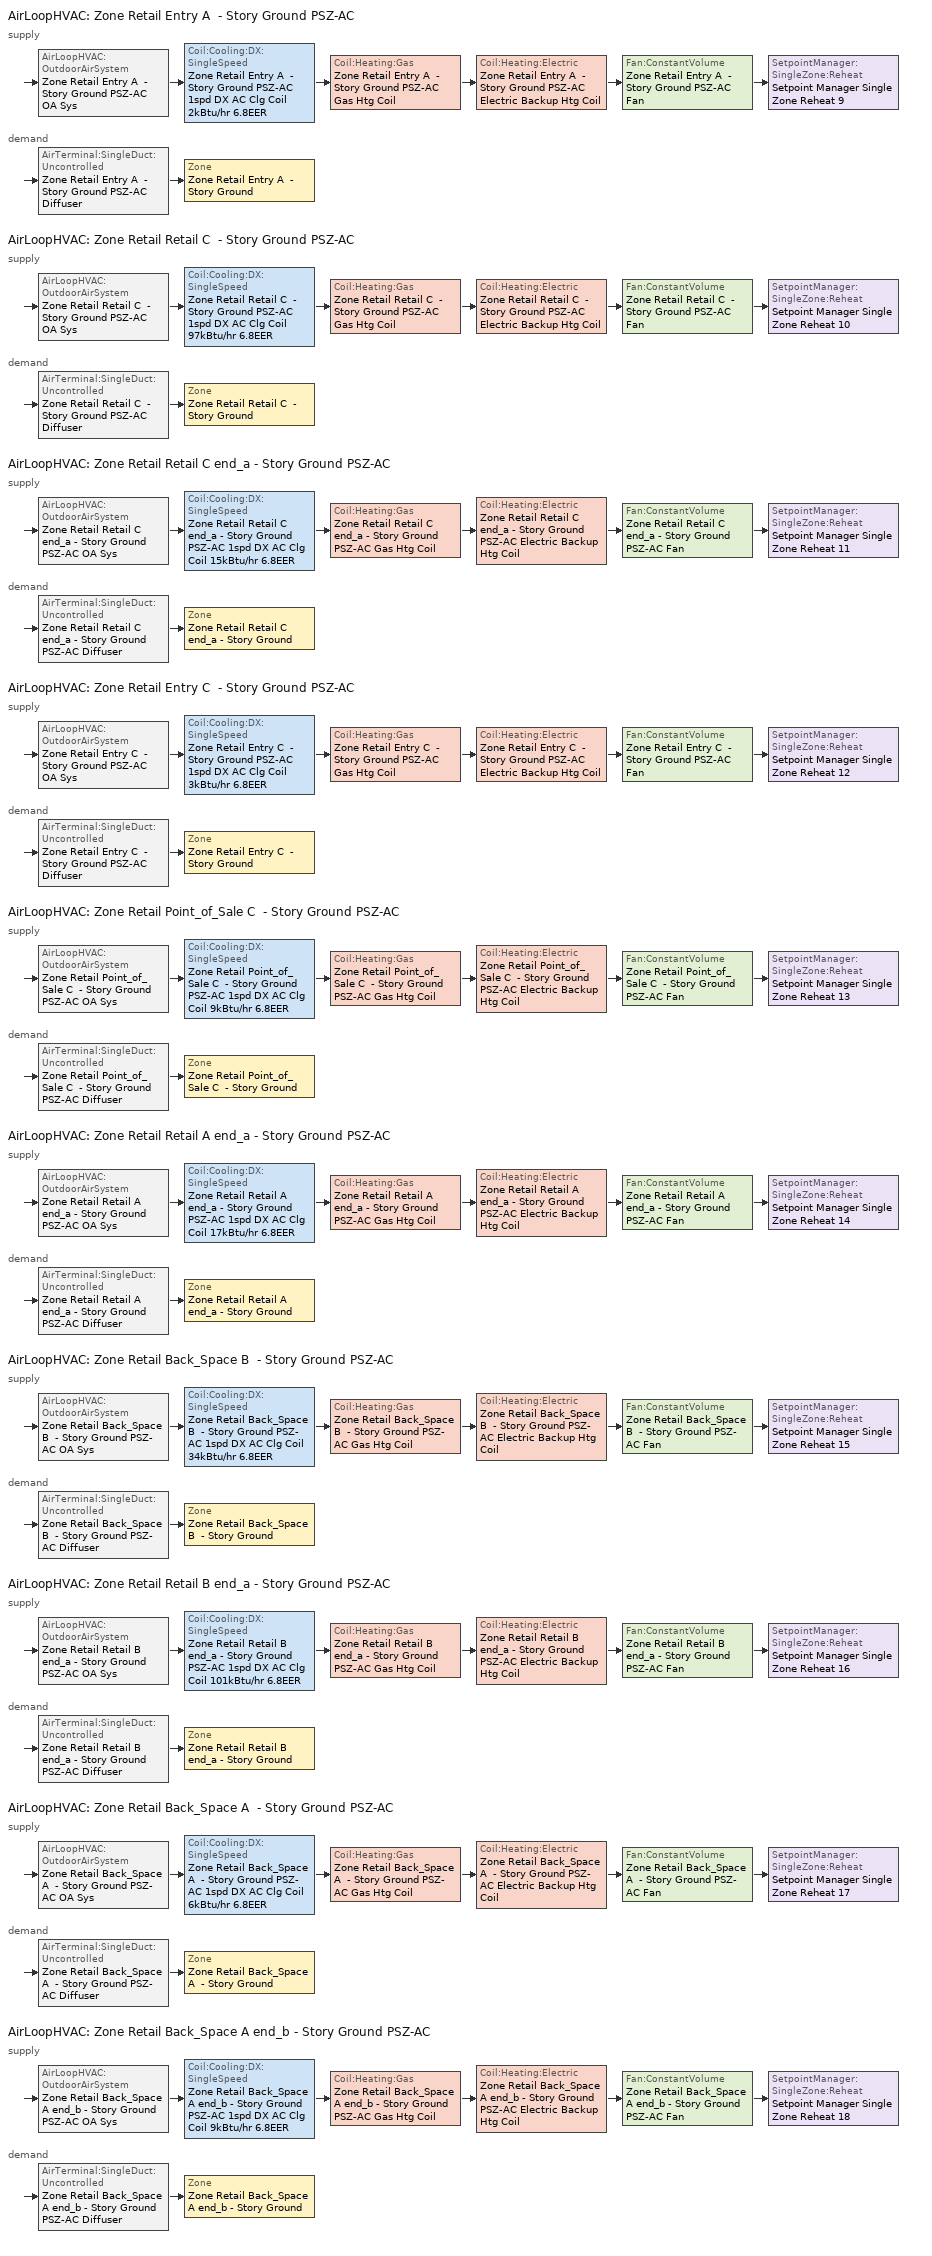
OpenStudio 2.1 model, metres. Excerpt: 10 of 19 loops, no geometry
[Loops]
AirLoopHVAC 'Zone Retail Entry A  - Story Ground PSZ-AC'
 supply: AirLoopHVAC:OutdoorAirSystem 'Zone Retail Entry A  - Story Ground PSZ-AC OA Sys' > Coil:Cooling:DX:SingleSpeed 'Zone Retail Entry A  - Story Ground PSZ-AC 1spd DX AC Clg Coil 2kBtu/hr 6.8EER' > Coil:Heating:Gas 'Zone Retail Entry A  - Story Ground PSZ-AC Gas Htg Coil' > Coil:Heating:Electric 'Zone Retail Entry A  - Story Ground PSZ-AC Electric Backup Htg Coil' > Fan:ConstantVolume 'Zone Retail Entry A  - Story Ground PSZ-AC Fan' > SetpointManager:SingleZone:Reheat 'Setpoint Manager Single Zone Reheat 9'
 demand: AirTerminal:SingleDuct:Uncontrolled 'Zone Retail Entry A  - Story Ground PSZ-AC Diffuser' > Zone 'Zone Retail Entry A  - Story Ground'
AirLoopHVAC 'Zone Retail Retail C  - Story Ground PSZ-AC'
 supply: AirLoopHVAC:OutdoorAirSystem 'Zone Retail Retail C  - Story Ground PSZ-AC OA Sys' > Coil:Cooling:DX:SingleSpeed 'Zone Retail Retail C  - Story Ground PSZ-AC 1spd DX AC Clg Coil 97kBtu/hr 6.8EER' > Coil:Heating:Gas 'Zone Retail Retail C  - Story Ground PSZ-AC Gas Htg Coil' > Coil:Heating:Electric 'Zone Retail Retail C  - Story Ground PSZ-AC Electric Backup Htg Coil' > Fan:ConstantVolume 'Zone Retail Retail C  - Story Ground PSZ-AC Fan' > SetpointManager:SingleZone:Reheat 'Setpoint Manager Single Zone Reheat 10'
 demand: AirTerminal:SingleDuct:Uncontrolled 'Zone Retail Retail C  - Story Ground PSZ-AC Diffuser' > Zone 'Zone Retail Retail C  - Story Ground'
AirLoopHVAC 'Zone Retail Retail C end_a - Story Ground PSZ-AC'
 supply: AirLoopHVAC:OutdoorAirSystem 'Zone Retail Retail C end_a - Story Ground PSZ-AC OA Sys' > Coil:Cooling:DX:SingleSpeed 'Zone Retail Retail C end_a - Story Ground PSZ-AC 1spd DX AC Clg Coil 15kBtu/hr 6.8EER' > Coil:Heating:Gas 'Zone Retail Retail C end_a - Story Ground PSZ-AC Gas Htg Coil' > Coil:Heating:Electric 'Zone Retail Retail C end_a - Story Ground PSZ-AC Electric Backup Htg Coil' > Fan:ConstantVolume 'Zone Retail Retail C end_a - Story Ground PSZ-AC Fan' > SetpointManager:SingleZone:Reheat 'Setpoint Manager Single Zone Reheat 11'
 demand: AirTerminal:SingleDuct:Uncontrolled 'Zone Retail Retail C end_a - Story Ground PSZ-AC Diffuser' > Zone 'Zone Retail Retail C end_a - Story Ground'
AirLoopHVAC 'Zone Retail Entry C  - Story Ground PSZ-AC'
 supply: AirLoopHVAC:OutdoorAirSystem 'Zone Retail Entry C  - Story Ground PSZ-AC OA Sys' > Coil:Cooling:DX:SingleSpeed 'Zone Retail Entry C  - Story Ground PSZ-AC 1spd DX AC Clg Coil 3kBtu/hr 6.8EER' > Coil:Heating:Gas 'Zone Retail Entry C  - Story Ground PSZ-AC Gas Htg Coil' > Coil:Heating:Electric 'Zone Retail Entry C  - Story Ground PSZ-AC Electric Backup Htg Coil' > Fan:ConstantVolume 'Zone Retail Entry C  - Story Ground PSZ-AC Fan' > SetpointManager:SingleZone:Reheat 'Setpoint Manager Single Zone Reheat 12'
 demand: AirTerminal:SingleDuct:Uncontrolled 'Zone Retail Entry C  - Story Ground PSZ-AC Diffuser' > Zone 'Zone Retail Entry C  - Story Ground'
AirLoopHVAC 'Zone Retail Point_of_Sale C  - Story Ground PSZ-AC'
 supply: AirLoopHVAC:OutdoorAirSystem 'Zone Retail Point_of_Sale C  - Story Ground PSZ-AC OA Sys' > Coil:Cooling:DX:SingleSpeed 'Zone Retail Point_of_Sale C  - Story Ground PSZ-AC 1spd DX AC Clg Coil 9kBtu/hr 6.8EER' > Coil:Heating:Gas 'Zone Retail Point_of_Sale C  - Story Ground PSZ-AC Gas Htg Coil' > Coil:Heating:Electric 'Zone Retail Point_of_Sale C  - Story Ground PSZ-AC Electric Backup Htg Coil' > Fan:ConstantVolume 'Zone Retail Point_of_Sale C  - Story Ground PSZ-AC Fan' > SetpointManager:SingleZone:Reheat 'Setpoint Manager Single Zone Reheat 13'
 demand: AirTerminal:SingleDuct:Uncontrolled 'Zone Retail Point_of_Sale C  - Story Ground PSZ-AC Diffuser' > Zone 'Zone Retail Point_of_Sale C  - Story Ground'
AirLoopHVAC 'Zone Retail Retail A end_a - Story Ground PSZ-AC'
 supply: AirLoopHVAC:OutdoorAirSystem 'Zone Retail Retail A end_a - Story Ground PSZ-AC OA Sys' > Coil:Cooling:DX:SingleSpeed 'Zone Retail Retail A end_a - Story Ground PSZ-AC 1spd DX AC Clg Coil 17kBtu/hr 6.8EER' > Coil:Heating:Gas 'Zone Retail Retail A end_a - Story Ground PSZ-AC Gas Htg Coil' > Coil:Heating:Electric 'Zone Retail Retail A end_a - Story Ground PSZ-AC Electric Backup Htg Coil' > Fan:ConstantVolume 'Zone Retail Retail A end_a - Story Ground PSZ-AC Fan' > SetpointManager:SingleZone:Reheat 'Setpoint Manager Single Zone Reheat 14'
 demand: AirTerminal:SingleDuct:Uncontrolled 'Zone Retail Retail A end_a - Story Ground PSZ-AC Diffuser' > Zone 'Zone Retail Retail A end_a - Story Ground'
AirLoopHVAC 'Zone Retail Back_Space B  - Story Ground PSZ-AC'
 supply: AirLoopHVAC:OutdoorAirSystem 'Zone Retail Back_Space B  - Story Ground PSZ-AC OA Sys' > Coil:Cooling:DX:SingleSpeed 'Zone Retail Back_Space B  - Story Ground PSZ-AC 1spd DX AC Clg Coil 34kBtu/hr 6.8EER' > Coil:Heating:Gas 'Zone Retail Back_Space B  - Story Ground PSZ-AC Gas Htg Coil' > Coil:Heating:Electric 'Zone Retail Back_Space B  - Story Ground PSZ-AC Electric Backup Htg Coil' > Fan:ConstantVolume 'Zone Retail Back_Space B  - Story Ground PSZ-AC Fan' > SetpointManager:SingleZone:Reheat 'Setpoint Manager Single Zone Reheat 15'
 demand: AirTerminal:SingleDuct:Uncontrolled 'Zone Retail Back_Space B  - Story Ground PSZ-AC Diffuser' > Zone 'Zone Retail Back_Space B  - Story Ground'
AirLoopHVAC 'Zone Retail Retail B end_a - Story Ground PSZ-AC'
 supply: AirLoopHVAC:OutdoorAirSystem 'Zone Retail Retail B end_a - Story Ground PSZ-AC OA Sys' > Coil:Cooling:DX:SingleSpeed 'Zone Retail Retail B end_a - Story Ground PSZ-AC 1spd DX AC Clg Coil 101kBtu/hr 6.8EER' > Coil:Heating:Gas 'Zone Retail Retail B end_a - Story Ground PSZ-AC Gas Htg Coil' > Coil:Heating:Electric 'Zone Retail Retail B end_a - Story Ground PSZ-AC Electric Backup Htg Coil' > Fan:ConstantVolume 'Zone Retail Retail B end_a - Story Ground PSZ-AC Fan' > SetpointManager:SingleZone:Reheat 'Setpoint Manager Single Zone Reheat 16'
 demand: AirTerminal:SingleDuct:Uncontrolled 'Zone Retail Retail B end_a - Story Ground PSZ-AC Diffuser' > Zone 'Zone Retail Retail B end_a - Story Ground'
AirLoopHVAC 'Zone Retail Back_Space A  - Story Ground PSZ-AC'
 supply: AirLoopHVAC:OutdoorAirSystem 'Zone Retail Back_Space A  - Story Ground PSZ-AC OA Sys' > Coil:Cooling:DX:SingleSpeed 'Zone Retail Back_Space A  - Story Ground PSZ-AC 1spd DX AC Clg Coil 6kBtu/hr 6.8EER' > Coil:Heating:Gas 'Zone Retail Back_Space A  - Story Ground PSZ-AC Gas Htg Coil' > Coil:Heating:Electric 'Zone Retail Back_Space A  - Story Ground PSZ-AC Electric Backup Htg Coil' > Fan:ConstantVolume 'Zone Retail Back_Space A  - Story Ground PSZ-AC Fan' > SetpointManager:SingleZone:Reheat 'Setpoint Manager Single Zone Reheat 17'
 demand: AirTerminal:SingleDuct:Uncontrolled 'Zone Retail Back_Space A  - Story Ground PSZ-AC Diffuser' > Zone 'Zone Retail Back_Space A  - Story Ground'
AirLoopHVAC 'Zone Retail Back_Space A end_b - Story Ground PSZ-AC'
 supply: AirLoopHVAC:OutdoorAirSystem 'Zone Retail Back_Space A end_b - Story Ground PSZ-AC OA Sys' > Coil:Cooling:DX:SingleSpeed 'Zone Retail Back_Space A end_b - Story Ground PSZ-AC 1spd DX AC Clg Coil 9kBtu/hr 6.8EER' > Coil:Heating:Gas 'Zone Retail Back_Space A end_b - Story Ground PSZ-AC Gas Htg Coil' > Coil:Heating:Electric 'Zone Retail Back_Space A end_b - Story Ground PSZ-AC Electric Backup Htg Coil' > Fan:ConstantVolume 'Zone Retail Back_Space A end_b - Story Ground PSZ-AC Fan' > SetpointManager:SingleZone:Reheat 'Setpoint Manager Single Zone Reheat 18'
 demand: AirTerminal:SingleDuct:Uncontrolled 'Zone Retail Back_Space A end_b - Story Ground PSZ-AC Diffuser' > Zone 'Zone Retail Back_Space A end_b - Story Ground'
[Sizing:Zone] Zone Cooling Design Supply Air Temperature Input Method=SupplyAirTemperature; Zone Cooling Design Supply Air Temperature {C}=12.8; Zone Cooling Design Supply Air Temperature Difference {deltaC}=11.11; Zone Heating Design Supply Air Temperature Input Method=SupplyAirTemperature; Zone Heating Design Supply Air Temperature {C}=40; Zone Heating Design Supply Air Temperature Difference {deltaC}=11.11; Zone Cooling Design Supply Air Humidity Ratio {kg-H2O/kg-air}=0.0085; Zone Heating Design Supply Air Humidity Ratio {kg-H2O/kg-air}=0.008; Cooling Design Air Flow Method=DesignDay; Heating Design Air Flow Method=DesignDay; Account for Dedicated Outdoor Air System=No; Dedicated Outdoor Air System Control Strategy=NeutralSupplyAir; Dedicated Outdoor Air Low Setpoint Temperature for Design {C}=autosize; Dedicated Outdoor Air High Setpoint Temperature for Design {C}=autosize
Zone Retail Retail A end_a - Story Ground; Zone Retail Retail B end_a - Story Ground; Zone Retail Retail C end_a - Story Ground; Zone Retail Retail C  - Story Ground; Zone Retail Entry A  - Story Ground; Zone Retail Entry C  - Story Ground; Zone Retail Point_of_Sale C  - Story Ground; Zone Retail Back_Space A  - Story Ground; Zone Retail Back_Space B  - Story Ground; Zone Retail Back_Space A end_b - Story Ground
[Zone equipment]
Zone Retail Retail A end_a - Story Ground: Zone Retail Retail A end_a - Story Ground PSZ-AC Diffuser
Zone Retail Retail B end_a - Story Ground: Zone Retail Retail B end_a - Story Ground PSZ-AC Diffuser
Zone Retail Retail C end_a - Story Ground: Zone Retail Retail C end_a - Story Ground PSZ-AC Diffuser
Zone Retail Retail C  - Story Ground: Zone Retail Retail C  - Story Ground PSZ-AC Diffuser
Zone Retail Entry A  - Story Ground: Zone Retail Entry A  - Story Ground PSZ-AC Diffuser
Zone Retail Entry C  - Story Ground: Zone Retail Entry C  - Story Ground PSZ-AC Diffuser
Zone Retail Point_of_Sale C  - Story Ground: Zone Retail Point_of_Sale C  - Story Ground PSZ-AC Diffuser
Zone Retail Back_Space A  - Story Ground: Zone Retail Back_Space A  - Story Ground PSZ-AC Diffuser
Zone Retail Back_Space B  - Story Ground: Zone Retail Back_Space B  - Story Ground PSZ-AC Diffuser
Zone Retail Back_Space A end_b - Story Ground: Zone Retail Back_Space A end_b - Story Ground PSZ-AC Diffuser
[AirLoopHVAC] Design Supply Air Flow Rate {m3/s}=AutoSize
Name | Availability Schedule | Availability Manager
Zone Retail Entry A  - Story Ground PSZ-AC | Always On Discrete | Availability Manager Night Cycle 9
Zone Retail Retail C  - Story Ground PSZ-AC | Zone Retail Retail C  - Story Ground PSZ-AC Occ Sch | Availability Manager Night Cycle 10
Zone Retail Retail C end_a - Story Ground PSZ-AC | Always On Discrete | Availability Manager Night Cycle 11
Zone Retail Entry C  - Story Ground PSZ-AC | Always On Discrete | Availability Manager Night Cycle 12
Zone Retail Point_of_Sale C  - Story Ground PSZ-AC | Always On Discrete | Availability Manager Night Cycle 13
Zone Retail Retail A end_a - Story Ground PSZ-AC | Always On Discrete | Availability Manager Night Cycle 14
Zone Retail Back_Space B  - Story Ground PSZ-AC | Zone Retail Back_Space B  - Story Ground PSZ-AC Occ Sch | Availability Manager Night Cycle 15
Zone Retail Retail B end_a - Story Ground PSZ-AC | Zone Retail Retail B end_a - Story Ground PSZ-AC Occ Sch | Availability Manager Night Cycle 16
Zone Retail Back_Space A  - Story Ground PSZ-AC | Always On Discrete | Availability Manager Night Cycle 17
Zone Retail Back_Space A end_b - Story Ground PSZ-AC | Always On Discrete | Availability Manager Night Cycle 18
[Sizing:System] Type of Load to Size On=Sensible; Design Outdoor Air Flow Rate {m3/s}=Autosize; Minimum System Air Flow Ratio=1; Preheat Design Temperature {C}=7; Preheat Design Humidity Ratio {kg-H2O/kg-Air}=0.008; Precool Design Temperature {C}=12.8; Precool Design Humidity Ratio {kg-H2O/kg-Air}=0.008; Central Cooling Design Supply Air Temperature {C}=12.8; Central Heating Design Supply Air Temperature {C}=40; Sizing Option=Coincident; 100% Outdoor Air in Cooling=No; 100% Outdoor Air in Heating=No; Central Cooling Design Supply Air Humidity Ratio {kg-H2O/kg-Air}=0.0085; Central Heating Design Supply Air Humidity Ratio {kg-H2O/kg-Air}=0.008; Cooling Design Air Flow Method=DesignDay; Cooling Design Air Flow Rate {m3/s}=0; Heating Design Air Flow Method=DesignDay; Heating Design Air Flow Rate {m3/s}=0; System Outdoor Air Method=ZoneSum; Zone Maximum Outdoor Air Fraction=1; Cooling Supply Air Flow Rate Per Floor Area {m3/s-m2}=0.00996765; Cooling Fraction of Autosized Cooling Supply Air Flow Rate=1; Cooling Supply Air Flow Rate Per Unit Cooling Capacity {m3/s-W}=3.94755e-05; Heating Supply Air Flow Rate Per Floor Area {m3/s-m2}=0.00996765; Heating Fraction of Autosized Heating Supply Air Flow Rate=1; Heating Fraction of Autosized Cooling Supply Air Flow Rate=1; Heating Supply Air Flow Rate Per Unit Heating Capacity {m3/s-W}=3.15882e-05; Cooling Design Capacity Method=CoolingDesignCapacity; Cooling Design Capacity {W}=autosize; Cooling Design Capacity Per Floor Area {W/m2}=234.7; Fraction of Autosized Cooling Design Capacity=1; Heating Design Capacity Method=HeatingDesignCapacity; Heating Design Capacity {W}=autosize; Heating Design Capacity Per Floor Area {W/m2}=157; Fraction of Autosized Heating Design Capacity=1; Central Cooling Capacity Control Method=OnOff
Zone Retail Entry A  - Story Ground PSZ-AC; Zone Retail Retail C  - Story Ground PSZ-AC; Zone Retail Retail C end_a - Story Ground PSZ-AC; Zone Retail Entry C  - Story Ground PSZ-AC; Zone Retail Point_of_Sale C  - Story Ground PSZ-AC; Zone Retail Retail A end_a - Story Ground PSZ-AC; Zone Retail Back_Space B  - Story Ground PSZ-AC; Zone Retail Retail B end_a - Story Ground PSZ-AC; Zone Retail Back_Space A  - Story Ground PSZ-AC; Zone Retail Back_Space A end_b - Story Ground PSZ-AC
[SetpointManager:SingleZone:Reheat] Minimum Supply Air Temperature {C}=10; Maximum Supply Air Temperature {C}=50
Name | Control Zone
Setpoint Manager Single Zone Reheat 9 | Zone Retail Entry A  - Story Ground
Setpoint Manager Single Zone Reheat 10 | Zone Retail Retail C  - Story Ground
Setpoint Manager Single Zone Reheat 11 | Zone Retail Retail C end_a - Story Ground
Setpoint Manager Single Zone Reheat 12 | Zone Retail Entry C  - Story Ground
Setpoint Manager Single Zone Reheat 13 | Zone Retail Point_of_Sale C  - Story Ground
Setpoint Manager Single Zone Reheat 14 | Zone Retail Retail A end_a - Story Ground
Setpoint Manager Single Zone Reheat 15 | Zone Retail Back_Space B  - Story Ground
Setpoint Manager Single Zone Reheat 16 | Zone Retail Retail B end_a - Story Ground
Setpoint Manager Single Zone Reheat 17 | Zone Retail Back_Space A  - Story Ground
Setpoint Manager Single Zone Reheat 18 | Zone Retail Back_Space A end_b - Story Ground
[Fan:ConstantVolume] Availability Schedule=Always On Discrete; Fan Efficiency=0.53625; Pressure Rise {Pa}=622.722; Maximum Flow Rate {m3/s}=AutoSize; Motor Efficiency=0.825
Zone Retail Entry A  - Story Ground PSZ-AC Fan; Zone Retail Retail C  - Story Ground PSZ-AC Fan; Zone Retail Retail C end_a - Story Ground PSZ-AC Fan; Zone Retail Entry C  - Story Ground PSZ-AC Fan; Zone Retail Point_of_Sale C  - Story Ground PSZ-AC Fan; Zone Retail Retail A end_a - Story Ground PSZ-AC Fan; Zone Retail Back_Space B  - Story Ground PSZ-AC Fan; Zone Retail Retail B end_a - Story Ground PSZ-AC Fan; Zone Retail Back_Space A  - Story Ground PSZ-AC Fan; Zone Retail Back_Space A end_b - Story Ground PSZ-AC Fan
[Coil:Heating:Gas] Availability Schedule=Always On Discrete; Gas Burner Efficiency=0.8; Nominal Capacity {W}=AutoSize; Parasitic Electric Load {W}=0; Parasitic Gas Load {W}=0
Zone Retail Entry A  - Story Ground PSZ-AC Gas Htg Coil; Zone Retail Retail C  - Story Ground PSZ-AC Gas Htg Coil; Zone Retail Retail C end_a - Story Ground PSZ-AC Gas Htg Coil; Zone Retail Entry C  - Story Ground PSZ-AC Gas Htg Coil; Zone Retail Point_of_Sale C  - Story Ground PSZ-AC Gas Htg Coil; Zone Retail Retail A end_a - Story Ground PSZ-AC Gas Htg Coil; Zone Retail Back_Space B  - Story Ground PSZ-AC Gas Htg Coil; Zone Retail Retail B end_a - Story Ground PSZ-AC Gas Htg Coil; Zone Retail Back_Space A  - Story Ground PSZ-AC Gas Htg Coil; Zone Retail Back_Space A end_b - Story Ground PSZ-AC Gas Htg Coil
[Coil:Heating:Electric] Availability Schedule=Always On Discrete
Zone Retail Entry A  - Story Ground PSZ-AC Electric Backup Htg Coil; Zone Retail Retail C  - Story Ground PSZ-AC Electric Backup Htg Coil; Zone Retail Retail C end_a - Story Ground PSZ-AC Electric Backup Htg Coil; Zone Retail Entry C  - Story Ground PSZ-AC Electric Backup Htg Coil; Zone Retail Point_of_Sale C  - Story Ground PSZ-AC Electric Backup Htg Coil; Zone Retail Retail A end_a - Story Ground PSZ-AC Electric Backup Htg Coil; Zone Retail Back_Space B  - Story Ground PSZ-AC Electric Backup Htg Coil; Zone Retail Retail B end_a - Story Ground PSZ-AC Electric Backup Htg Coil; Zone Retail Back_Space A  - Story Ground PSZ-AC Electric Backup Htg Coil; Zone Retail Back_Space A end_b - Story Ground PSZ-AC Electric Backup Htg Coil
[Coil:Cooling:DX:SingleSpeed] Availability Schedule=Always On Discrete; Rated Total Cooling Capacity {W}=autosize; Rated Sensible Heat Ratio=autosize; Rated Air Flow Rate {m3/s}=autosize; Rated Evaporator Fan Power Per Volume Flow Rate {W/(m3/s)}=773.3; Condenser Type=AirCooled; Evaporative Condenser Effectiveness=0; Evaporative Condenser Air Flow Rate {m3/s}=Autosize; Evaporative Condenser Pump Rated Power Consumption {W}=Autosize; Crankcase Heater Capacity {W}=0; Maximum Outdoor Dry-Bulb Temperature for Crankcase Heater Operation {C}=0; Basin Heater Capacity {W/K}=0; Basin Heater Setpoint Temperature {C}=10
Name | Rated COP {W/W} | Total Cooling Capacity Function of Temperature Curve | Total Cooling Capacity Function of Flow Fraction Curve | Energy Input Ratio Function of Temperature Curve | Energy Input Ratio Function of Flow Fraction Curve | Part Load Fraction Correlation Curve
Zone Retail Entry A  - Story Ground PSZ-AC 1spd DX AC Clg Coil 2kBtu/hr 6.8EER | 2.29972 | Curve_Biquadratic_CBES_15 | Curve_Quadratic_CBES_22 | Curve_Biquadratic_CBES_16 | Curve_Quadratic_CBES_23 | Curve_Quadratic_CBES_24
Zone Retail Retail C  - Story Ground PSZ-AC 1spd DX AC Clg Coil 97kBtu/hr 6.8EER | 2.35009 | Curve_Biquadratic_CBES_35 | Curve_Quadratic_CBES_52 | Curve_Biquadratic_CBES_36 | Curve_Quadratic_CBES_53 | Curve_Quadratic_CBES_54
Zone Retail Retail C end_a - Story Ground PSZ-AC 1spd DX AC Clg Coil 15kBtu/hr 6.8EER | 2.30658 | Curve_Biquadratic_CBES_37 | Curve_Quadratic_CBES_55 | Curve_Biquadratic_CBES_38 | Curve_Quadratic_CBES_56 | Curve_Quadratic_CBES_57
Zone Retail Entry C  - Story Ground PSZ-AC 1spd DX AC Clg Coil 3kBtu/hr 6.8EER | 2.29974 | Curve_Biquadratic_CBES_19 | Curve_Quadratic_CBES_28 | Curve_Biquadratic_CBES_20 | Curve_Quadratic_CBES_29 | Curve_Quadratic_CBES_30
Zone Retail Point_of_Sale C  - Story Ground PSZ-AC 1spd DX AC Clg Coil 9kBtu/hr 6.8EER | 2.30341 | Curve_Biquadratic_CBES_25 | Curve_Quadratic_CBES_37 | Curve_Biquadratic_CBES_26 | Curve_Quadratic_CBES_38 | Curve_Quadratic_CBES_39
Zone Retail Retail A end_a - Story Ground PSZ-AC 1spd DX AC Clg Coil 17kBtu/hr 6.8EER | 2.30746 | Curve_Biquadratic_CBES_29 | Curve_Quadratic_CBES_43 | Curve_Biquadratic_CBES_30 | Curve_Quadratic_CBES_44 | Curve_Quadratic_CBES_45
Zone Retail Back_Space B  - Story Ground PSZ-AC 1spd DX AC Clg Coil 34kBtu/hr 6.8EER | 2.31627 | Curve_Biquadratic_CBES_7 | Curve_Quadratic_CBES_10 | Curve_Biquadratic_CBES_8 | Curve_Quadratic_CBES_11 | Curve_Quadratic_CBES_12
Zone Retail Retail B end_a - Story Ground PSZ-AC 1spd DX AC Clg Coil 101kBtu/hr 6.8EER | 2.35204 | Curve_Biquadratic_CBES_33 | Curve_Quadratic_CBES_49 | Curve_Biquadratic_CBES_34 | Curve_Quadratic_CBES_50 | Curve_Quadratic_CBES_51
Zone Retail Back_Space A  - Story Ground PSZ-AC 1spd DX AC Clg Coil 6kBtu/hr 6.8EER | 2.3017 | Curve_Biquadratic_CBES_03 | Curve_Quadratic_CBES_04 | Curve_Biquadratic_CBES_04 | Curve_Quadratic_CBES_05 | Curve_Quadratic_CBES_06
Zone Retail Back_Space A end_b - Story Ground PSZ-AC 1spd DX AC Clg Coil 9kBtu/hr 6.8EER | 2.30325 | Curve_Biquadratic_CBES_5 | Curve_Quadratic_CBES_7 | Curve_Biquadratic_CBES_6 | Curve_Quadratic_CBES_8 | Curve_Quadratic_CBES_9
[Controller:OutdoorAir] Minimum Outdoor Air Flow Rate {m3/s}=0; Maximum Outdoor Air Flow Rate {m3/s}=Autosize; Economizer Control Type=NoEconomizer; Economizer Control Action Type=ModulateFlow; Economizer Maximum Limit Dry-Bulb Temperature {C}=28; Economizer Maximum Limit Enthalpy {J/kg}=64000; Economizer Minimum Limit Dry-Bulb Temperature {C}=-100; Minimum Limit Type=FixedMinimum; Minimum Outdoor Air Schedule=Always On Discrete; High Humidity Control=No; Heat Recovery Bypass Control Type=BypassWhenOAFlowGreaterThanMinimum
Name | Lockout Type | Controller Mechanical Ventilation
Zone Retail Entry A  - Story Ground PSZ-AC OA Sys Controller | LockoutWithCompressor | Controller Mechanical Ventilation 9
Zone Retail Retail C  - Story Ground PSZ-AC OA Sys Controller | NoLockout | Controller Mechanical Ventilation 10
Zone Retail Retail C end_a - Story Ground PSZ-AC OA Sys Controller | LockoutWithCompressor | Controller Mechanical Ventilation 11
Zone Retail Entry C  - Story Ground PSZ-AC OA Sys Controller | LockoutWithCompressor | Controller Mechanical Ventilation 12
Zone Retail Point_of_Sale C  - Story Ground PSZ-AC OA Sys Controller | LockoutWithCompressor | Controller Mechanical Ventilation 13
Zone Retail Retail A end_a - Story Ground PSZ-AC OA Sys Controller | LockoutWithCompressor | Controller Mechanical Ventilation 14
Zone Retail Back_Space B  - Story Ground PSZ-AC OA Sys Controller | LockoutWithCompressor | Controller Mechanical Ventilation 15
Zone Retail Retail B end_a - Story Ground PSZ-AC OA Sys Controller | NoLockout | Controller Mechanical Ventilation 16
Zone Retail Back_Space A  - Story Ground PSZ-AC OA Sys Controller | LockoutWithCompressor | Controller Mechanical Ventilation 17
Zone Retail Back_Space A end_b - Story Ground PSZ-AC OA Sys Controller | LockoutWithCompressor | Controller Mechanical Ventilation 18
[Controller:MechanicalVentilation] Availability Schedule=Always On Discrete; System Outdoor Air Method=ZoneSum
Controller Mechanical Ventilation 9; Controller Mechanical Ventilation 10; Controller Mechanical Ventilation 11; Controller Mechanical Ventilation 12; Controller Mechanical Ventilation 13; Controller Mechanical Ventilation 14; Controller Mechanical Ventilation 15; Controller Mechanical Ventilation 16; Controller Mechanical Ventilation 17; Controller Mechanical Ventilation 18
[AirLoopHVAC:OutdoorAirSystem]
Name | Controller
Zone Retail Entry A  - Story Ground PSZ-AC OA Sys | Zone Retail Entry A  - Story Ground PSZ-AC OA Sys Controller
Zone Retail Retail C  - Story Ground PSZ-AC OA Sys | Zone Retail Retail C  - Story Ground PSZ-AC OA Sys Controller
Zone Retail Retail C end_a - Story Ground PSZ-AC OA Sys | Zone Retail Retail C end_a - Story Ground PSZ-AC OA Sys Controller
Zone Retail Entry C  - Story Ground PSZ-AC OA Sys | Zone Retail Entry C  - Story Ground PSZ-AC OA Sys Controller
Zone Retail Point_of_Sale C  - Story Ground PSZ-AC OA Sys | Zone Retail Point_of_Sale C  - Story Ground PSZ-AC OA Sys Controller
Zone Retail Retail A end_a - Story Ground PSZ-AC OA Sys | Zone Retail Retail A end_a - Story Ground PSZ-AC OA Sys Controller
Zone Retail Back_Space B  - Story Ground PSZ-AC OA Sys | Zone Retail Back_Space B  - Story Ground PSZ-AC OA Sys Controller
Zone Retail Retail B end_a - Story Ground PSZ-AC OA Sys | Zone Retail Retail B end_a - Story Ground PSZ-AC OA Sys Controller
Zone Retail Back_Space A  - Story Ground PSZ-AC OA Sys | Zone Retail Back_Space A  - Story Ground PSZ-AC OA Sys Controller
Zone Retail Back_Space A end_b - Story Ground PSZ-AC OA Sys | Zone Retail Back_Space A end_b - Story Ground PSZ-AC OA Sys Controller
[AvailabilityManager:NightCycle] Control Type=CycleOnAny; Thermostat Tolerance {deltaC}=1; Cycling Run Time {s}=3600
Availability Manager Night Cycle 9; Availability Manager Night Cycle 10; Availability Manager Night Cycle 11; Availability Manager Night Cycle 12; Availability Manager Night Cycle 13; Availability Manager Night Cycle 14; Availability Manager Night Cycle 15; Availability Manager Night Cycle 16; Availability Manager Night Cycle 17; Availability Manager Night Cycle 18
[AirTerminal:SingleDuct:Uncontrolled] Availability Schedule=Always On Discrete; Maximum Air Flow Rate {m3/s}=AutoSize
Zone Retail Entry A  - Story Ground PSZ-AC Diffuser; Zone Retail Retail C  - Story Ground PSZ-AC Diffuser; Zone Retail Retail C end_a - Story Ground PSZ-AC Diffuser; Zone Retail Entry C  - Story Ground PSZ-AC Diffuser; Zone Retail Point_of_Sale C  - Story Ground PSZ-AC Diffuser; Zone Retail Retail A end_a - Story Ground PSZ-AC Diffuser; Zone Retail Back_Space B  - Story Ground PSZ-AC Diffuser; Zone Retail Retail B end_a - Story Ground PSZ-AC Diffuser; Zone Retail Back_Space A  - Story Ground PSZ-AC Diffuser; Zone Retail Back_Space A end_b - Story Ground PSZ-AC Diffuser
[Schedule:Ruleset]
Name | Default Day Schedule | Summer Design Day Schedule | Winter Design Day Schedule
Zone Retail Back_Space B  - Story Ground PSZ-AC Occ Sch | Zone Retail Back_Space B  - Story Ground PSZ-AC Occ Sch Default | Zone Retail Back_Space B  - Story Ground PSZ-AC Occ Sch Summer Design Day | Zone Retail Back_Space B  - Story Ground PSZ-AC Occ Sch Winter Design Day
Zone Retail Retail B end_a - Story Ground PSZ-AC Occ Sch | Zone Retail Retail B end_a - Story Ground PSZ-AC Occ Sch Default | Zone Retail Retail B end_a - Story Ground PSZ-AC Occ Sch Summer Design Day | Zone Retail Retail B end_a - Story Ground PSZ-AC Occ Sch Winter Design Day
Zone Retail Retail C  - Story Ground PSZ-AC Occ Sch | Zone Retail Retail C  - Story Ground PSZ-AC Occ Sch Default | Zone Retail Retail C  - Story Ground PSZ-AC Occ Sch Summer Design Day | Zone Retail Retail C  - Story Ground PSZ-AC Occ Sch Winter Design Day
[Schedule:Day]
Zone Retail Back_Space B  - Story Ground PSZ-AC Occ Sch Default; Zone Retail Back_Space B  - Story Ground PSZ-AC Occ Sch Winter Design Day; Zone Retail Back_Space B  - Story Ground PSZ-AC Occ Sch Summer Design Day; Zone Retail Retail B end_a - Story Ground PSZ-AC Occ Sch Default; Zone Retail Retail B end_a - Story Ground PSZ-AC Occ Sch Winter Design Day; Zone Retail Retail B end_a - Story Ground PSZ-AC Occ Sch Summer Design Day; Zone Retail Retail C  - Story Ground PSZ-AC Occ Sch Default; Zone Retail Retail C  - Story Ground PSZ-AC Occ Sch Winter Design Day; Zone Retail Retail C  - Story Ground PSZ-AC Occ Sch Summer Design Day: 24, 0, 1
Zone Retail Back_Space B  - Story Ground PSZ-AC Occ Sch Monday; Zone Retail Back_Space B  - Story Ground PSZ-AC Occ Sch Tuesday; Zone Retail Back_Space B  - Story Ground PSZ-AC Occ Sch Wednesday; Zone Retail Back_Space B  - Story Ground PSZ-AC Occ Sch Thursday; Zone Retail Back_Space B  - Story Ground PSZ-AC Occ Sch Friday; Zone Retail Back_Space B  - Story Ground PSZ-AC Occ Sch Saturday; Zone Retail Retail B end_a - Story Ground PSZ-AC Occ Sch Monday; Zone Retail Retail B end_a - Story Ground PSZ-AC Occ Sch Tuesday; Zone Retail Retail B end_a - Story Ground PSZ-AC Occ Sch Wednesday; Zone Retail Retail B end_a - Story Ground PSZ-AC Occ Sch Thursday; Zone Retail Retail B end_a - Story Ground PSZ-AC Occ Sch Friday; Zone Retail Retail B end_a - Story Ground PSZ-AC Occ Sch Saturday; Zone Retail Retail C  - Story Ground PSZ-AC Occ Sch Monday; Zone Retail Retail C  - Story Ground PSZ-AC Occ Sch Tuesday; Zone Retail Retail C  - Story Ground PSZ-AC Occ Sch Wednesday; Zone Retail Retail C  - Story Ground PSZ-AC Occ Sch Thursday; Zone Retail Retail C  - Story Ground PSZ-AC Occ Sch Friday; Zone Retail Retail C  - Story Ground PSZ-AC Occ Sch Saturday: 8, 0, 0, 21, 0, 1, 24, 0, 0
Zone Retail Back_Space B  - Story Ground PSZ-AC Occ Sch Sunday; Zone Retail Retail B end_a - Story Ground PSZ-AC Occ Sch Sunday; Zone Retail Retail C  - Story Ground PSZ-AC Occ Sch Sunday: 10, 0, 0, 18, 0, 1, 24, 0, 0
[Schedule:Rule] Date Specification Type=DateRange; Start Month=1; Start Day=1; End Month=12
Name | Schedule Ruleset | Rule Order | Day Schedule | Apply Monday | End Day | Apply Tuesday | Apply Wednesday | Apply Thursday | Apply Friday | Apply Saturday | Apply Sunday
Zone Retail Back_Space B  - Story Ground PSZ-AC Occ Sch Monday Rule | Zone Retail Back_Space B  - Story Ground PSZ-AC Occ Sch | 6 | Zone Retail Back_Space B  - Story Ground PSZ-AC Occ Sch Monday | Yes | 28
Zone Retail Back_Space B  - Story Ground PSZ-AC Occ Sch Tuesday Rule | Zone Retail Back_Space B  - Story Ground PSZ-AC Occ Sch | 5 | Zone Retail Back_Space B  - Story Ground PSZ-AC Occ Sch Tuesday |  | 29 | Yes
Zone Retail Back_Space B  - Story Ground PSZ-AC Occ Sch Wednesday Rule | Zone Retail Back_Space B  - Story Ground PSZ-AC Occ Sch | 4 | Zone Retail Back_Space B  - Story Ground PSZ-AC Occ Sch Wednesday |  | 30 |  | Yes
Zone Retail Back_Space B  - Story Ground PSZ-AC Occ Sch Thursday Rule | Zone Retail Back_Space B  - Story Ground PSZ-AC Occ Sch | 3 | Zone Retail Back_Space B  - Story Ground PSZ-AC Occ Sch Thursday |  | 31 |  |  | Yes
Zone Retail Back_Space B  - Story Ground PSZ-AC Occ Sch Friday Rule | Zone Retail Back_Space B  - Story Ground PSZ-AC Occ Sch | 2 | Zone Retail Back_Space B  - Story Ground PSZ-AC Occ Sch Friday |  | 25 |  |  |  | Yes
Zone Retail Back_Space B  - Story Ground PSZ-AC Occ Sch Saturday Rule | Zone Retail Back_Space B  - Story Ground PSZ-AC Occ Sch | 1 | Zone Retail Back_Space B  - Story Ground PSZ-AC Occ Sch Saturday |  | 26 |  |  |  |  | Yes
Zone Retail Back_Space B  - Story Ground PSZ-AC Occ Sch Sunday Rule | Zone Retail Back_Space B  - Story Ground PSZ-AC Occ Sch | 0 | Zone Retail Back_Space B  - Story Ground PSZ-AC Occ Sch Sunday |  | 27 |  |  |  |  |  | Yes
Zone Retail Retail B end_a - Story Ground PSZ-AC Occ Sch Monday Rule | Zone Retail Retail B end_a - Story Ground PSZ-AC Occ Sch | 6 | Zone Retail Retail B end_a - Story Ground PSZ-AC Occ Sch Monday | Yes | 28
Zone Retail Retail B end_a - Story Ground PSZ-AC Occ Sch Tuesday Rule | Zone Retail Retail B end_a - Story Ground PSZ-AC Occ Sch | 5 | Zone Retail Retail B end_a - Story Ground PSZ-AC Occ Sch Tuesday |  | 29 | Yes
Zone Retail Retail B end_a - Story Ground PSZ-AC Occ Sch Wednesday Rule | Zone Retail Retail B end_a - Story Ground PSZ-AC Occ Sch | 4 | Zone Retail Retail B end_a - Story Ground PSZ-AC Occ Sch Wednesday |  | 30 |  | Yes
Zone Retail Retail B end_a - Story Ground PSZ-AC Occ Sch Thursday Rule | Zone Retail Retail B end_a - Story Ground PSZ-AC Occ Sch | 3 | Zone Retail Retail B end_a - Story Ground PSZ-AC Occ Sch Thursday |  | 31 |  |  | Yes
Zone Retail Retail B end_a - Story Ground PSZ-AC Occ Sch Friday Rule | Zone Retail Retail B end_a - Story Ground PSZ-AC Occ Sch | 2 | Zone Retail Retail B end_a - Story Ground PSZ-AC Occ Sch Friday |  | 25 |  |  |  | Yes
Zone Retail Retail B end_a - Story Ground PSZ-AC Occ Sch Saturday Rule | Zone Retail Retail B end_a - Story Ground PSZ-AC Occ Sch | 1 | Zone Retail Retail B end_a - Story Ground PSZ-AC Occ Sch Saturday |  | 26 |  |  |  |  | Yes
Zone Retail Retail B end_a - Story Ground PSZ-AC Occ Sch Sunday Rule | Zone Retail Retail B end_a - Story Ground PSZ-AC Occ Sch | 0 | Zone Retail Retail B end_a - Story Ground PSZ-AC Occ Sch Sunday |  | 27 |  |  |  |  |  | Yes
Zone Retail Retail C  - Story Ground PSZ-AC Occ Sch Monday Rule | Zone Retail Retail C  - Story Ground PSZ-AC Occ Sch | 6 | Zone Retail Retail C  - Story Ground PSZ-AC Occ Sch Monday | Yes | 28
Zone Retail Retail C  - Story Ground PSZ-AC Occ Sch Tuesday Rule | Zone Retail Retail C  - Story Ground PSZ-AC Occ Sch | 5 | Zone Retail Retail C  - Story Ground PSZ-AC Occ Sch Tuesday |  | 29 | Yes
Zone Retail Retail C  - Story Ground PSZ-AC Occ Sch Wednesday Rule | Zone Retail Retail C  - Story Ground PSZ-AC Occ Sch | 4 | Zone Retail Retail C  - Story Ground PSZ-AC Occ Sch Wednesday |  | 30 |  | Yes
Zone Retail Retail C  - Story Ground PSZ-AC Occ Sch Thursday Rule | Zone Retail Retail C  - Story Ground PSZ-AC Occ Sch | 3 | Zone Retail Retail C  - Story Ground PSZ-AC Occ Sch Thursday |  | 31 |  |  | Yes
Zone Retail Retail C  - Story Ground PSZ-AC Occ Sch Friday Rule | Zone Retail Retail C  - Story Ground PSZ-AC Occ Sch | 2 | Zone Retail Retail C  - Story Ground PSZ-AC Occ Sch Friday |  | 25 |  |  |  | Yes
Zone Retail Retail C  - Story Ground PSZ-AC Occ Sch Saturday Rule | Zone Retail Retail C  - Story Ground PSZ-AC Occ Sch | 1 | Zone Retail Retail C  - Story Ground PSZ-AC Occ Sch Saturday |  | 26 |  |  |  |  | Yes
Zone Retail Retail C  - Story Ground PSZ-AC Occ Sch Sunday Rule | Zone Retail Retail C  - Story Ground PSZ-AC Occ Sch | 0 | Zone Retail Retail C  - Story Ground PSZ-AC Occ Sch Sunday |  | 27 |  |  |  |  |  | Yes
[Schedule:Constant]
Always On Discrete: Value=1
[Curve:Biquadratic] Minimum Value of x=17; Maximum Value of x=22; Minimum Value of y=13; Maximum Value of y=46
Name | Coefficient1 Constant | Coefficient2 x | Coefficient3 x**2 | Coefficient4 y | Coefficient5 y**2 | Coefficient6 x*y
Curve_Biquadratic_CBES_03; Curve_Biquadratic_CBES_5; Curve_Biquadratic_CBES_7; Curve_Biquadratic_CBES_15; Curve_Biquadratic_CBES_19; Curve_Biquadratic_CBES_25; Curve_Biquadratic_CBES_29; Curve_Biquadratic_CBES_33; Curve_Biquadratic_CBES_35; Curve_Biquadratic_CBES_37 | 0.942588 | 0.00954335 | 0.00068377 | -0.0110427 | 5.249e-06 | -9.72e-06
Curve_Biquadratic_CBES_04; Curve_Biquadratic_CBES_6; Curve_Biquadratic_CBES_8; Curve_Biquadratic_CBES_16; Curve_Biquadratic_CBES_20; Curve_Biquadratic_CBES_26; Curve_Biquadratic_CBES_30; Curve_Biquadratic_CBES_34; Curve_Biquadratic_CBES_36; Curve_Biquadratic_CBES_38 | 0.342414 | 0.034885 | -0.0006237 | 0.00497722 | 0.00043795 | -0.000728
[Curve:Quadratic]
Name | Coefficient1 Constant | Coefficient2 x | Coefficient3 x**2 | Minimum Value of x | Maximum Value of x
Curve_Quadratic_CBES_04; Curve_Quadratic_CBES_7; Curve_Quadratic_CBES_10; Curve_Quadratic_CBES_22; Curve_Quadratic_CBES_28; Curve_Quadratic_CBES_37; Curve_Quadratic_CBES_43; Curve_Quadratic_CBES_49; Curve_Quadratic_CBES_52; Curve_Quadratic_CBES_55 | 0.8 | 0.2 | 0 | 0.5 | 1.5
Curve_Quadratic_CBES_05; Curve_Quadratic_CBES_8; Curve_Quadratic_CBES_11; Curve_Quadratic_CBES_23; Curve_Quadratic_CBES_29; Curve_Quadratic_CBES_38; Curve_Quadratic_CBES_44; Curve_Quadratic_CBES_50; Curve_Quadratic_CBES_53; Curve_Quadratic_CBES_56 | 1.1552 | -0.1808 | 0.0256 | 0.5 | 1.5
Curve_Quadratic_CBES_06; Curve_Quadratic_CBES_9; Curve_Quadratic_CBES_12; Curve_Quadratic_CBES_24; Curve_Quadratic_CBES_30; Curve_Quadratic_CBES_39; Curve_Quadratic_CBES_45; Curve_Quadratic_CBES_51; Curve_Quadratic_CBES_54; Curve_Quadratic_CBES_57 | 0.85 | 0.15 | 0 | 0 | 1
